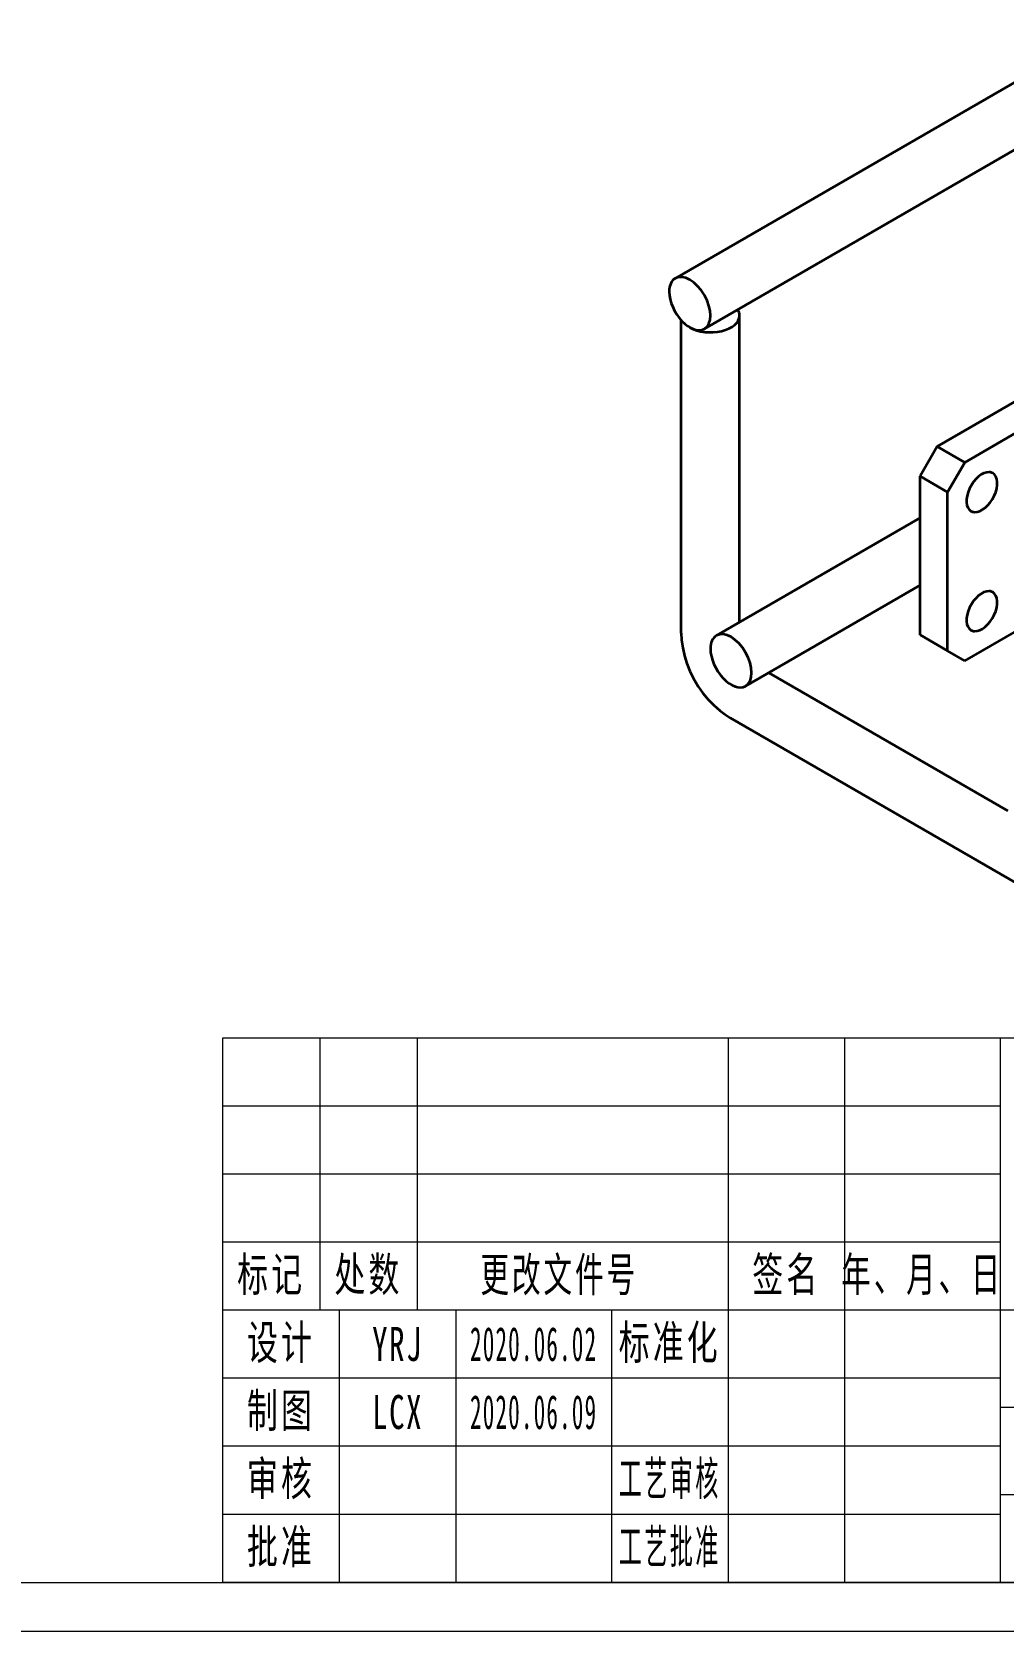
# Model space of a CAD drawing. Header units: millimetres. Extents: x -15766 to 80009, y -9701 to 15159.
# Drawn here: x 3533.8 to 3733.6, y 13253.7 to 13582.7 of the extents above; entities that cross this region are included whole.
import ezdxf

# ---------------------------------------------------------------- set-up
doc = ezdxf.new("R2010")
doc.units = ezdxf.units.MM
for name, color, linetype, lineweight in [('AM_VIS', 7, 'Continuous', 18), ('CDRAFT0', 7, 'Continuous', 18), ('title_frame', 7, 'Continuous', 18), ('尺寸线层', 3, 'Continuous', 18), ('粗实线层_1', 7, 'Continuous', 15), ('细实线层', 7, 'Continuous', 18)]:
    doc.layers.add(name, color=color, linetype=linetype, lineweight=lineweight)
doc.styles.add('UserTxtStyle1', font='', dxfattribs={"width": 0.618357})
doc.styles.add('UserTxtStyle2', font='', dxfattribs={"width": 0.634692})
doc.styles.add('标准', font='', dxfattribs={"width": 0.667})
doc.styles.get('UserTxtStyle1').set_extended_font_data('宋体')
doc.styles.get('UserTxtStyle2').set_extended_font_data('宋体')
doc.styles.get('标准').set_extended_font_data('宋体')

# ---------------------------------------------------------------- blocks, each defined once
blk = doc.blocks.new('*X611')
at = {"layer": 'CDRAFT0'}
blk.add_line((0, 0), (420, 0), dxfattribs=at)
at = {"layer": '粗实线层_1'}
blk.add_line((25, 5), (415, 5), dxfattribs=at)

msp = doc.modelspace()

# ---------------------------------------------------------------- linework, layer by layer
at = {"layer": 'AM_VIS', "lineweight": 35}
for p, q in [((3823.11612, 13622.65501), (3666.13858, 13532.02385)), ((3829.11612, 13612.26268), (3672.13858, 13521.63158)), ((3679.38125, 13461.28587), (3679.38125, 13524.37822)), ((3667.38125, 13459.05852), (3667.38125, 13523.38341)), ((3744.79873, 13511.72252), (3720.0502, 13497.43382)), ((3750.45596, 13508.45653), (3725.70694, 13494.16783)), ((3720.0502, 13497.43382), (3716.51455, 13491.31011)), ((3720.0502, 13497.43382), (3725.70694, 13494.16783)), ((3716.51455, 13458.65025), (3716.51455, 13491.31011)), ((3716.51455, 13491.31011), (3722.17178, 13488.04411)), ((3725.70694, 13494.16783), (3722.17178, 13488.04411)), ((3722.17178, 13455.38426), (3722.17178, 13488.04411)), ((3716.51504, 13482.72496), (3674.62393, 13458.53917)), ((3716.51504, 13468.86858), (3680.62393, 13448.1469)), ((3725.70694, 13453.343), (3745.16299, 13464.57585)), ((3716.51455, 13458.65025), (3722.17178, 13455.38426)), ((3725.70694, 13453.343), (3722.17178, 13455.38426)), ((3685.38125, 13450.89354), (3734.57364, 13422.49236)), ((3677.45205, 13441.61491), (3741.0917, 13404.87254))]:
    msp.add_line(p, q, dxfattribs=at)
msp.add_lwpolyline([(3667.38125, 13459.05852), (3667.44619, 13457.62047), (3667.66836, 13455.99364), (3668.0375, 13454.37328), (3668.53946, 13452.78209), (3669.16494, 13451.22759), (3669.90518, 13449.7191), (3670.88369, 13448.06462), (3671.84756, 13446.69023), (3672.90811, 13445.39555), (3674.06143, 13444.19255), (3675.30655, 13443.09361), (3676.42813, 13442.25951), (3677.45205, 13441.61491)], dxfattribs=at)
for centre in [(3730.70059, 13490.5435), (3730.70059, 13466.04863)]:
    msp.add_arc(centre, 1.60682, 60.46287, 87.595714, dxfattribs=at)
for centre, major_axis, start_param, end_param in [((3669.13858, 13526.82774), (-3, 5.19617), 0, 0.785398163), ((3669.13858, 13526.82774), (-3, 5.19617), 3.141592654, 6.283185307), ((3669.13858, 13526.82774), (-3, 5.19617), 0.785398163, 3.141592654), ((3673.38125, 13524.37822), (6, 0), 3.926990817, 6.283185307), ((3673.38125, 13524.37822), (6, 0), 0, 0.358319688), ((3729.24258, 13488.04411), (2.25, 3.89709), 0.285398164, 3.141563567), ((3729.24258, 13488.04411), (-2.25, -3.89709), 0.285398163, 3.141563567), ((3729.24258, 13488.04411), (2.25, 3.89709), 3.141563567, 3.426990817), ((3729.24258, 13463.54924), (2.25, 3.89709), 0.285398164, 3.141563567), ((3729.24258, 13463.54924), (-2.25, -3.89709), 0.285398163, 3.141563567), ((3677.62393, 13453.343), (-3, 5.19617), 0, 0.785398163), ((3677.62393, 13453.343), (-3, 5.19617), 3.141592654, 6.283185307), ((3729.24258, 13463.54924), (2.25, 3.89709), 3.141563567, 3.426990817), ((3677.62393, 13453.343), (-3, 5.19617), 0.785398163, 3.141592654)]:
    msp.add_ellipse(centre, major_axis=major_axis, ratio=0.57735, start_param=start_param, end_param=end_param, dxfattribs=at)
at = {"layer": '粗实线层_1'}
for p, q in [((3933.00016, 13375.73384), (3573.00016, 13375.73384)), ((3573.00016, 13375.73384), (3573.00016, 13263.73384)), ((3733.00016, 13375.73384), (3733.00016, 13263.73384)), ((3833.00016, 13319.73384), (3573.00016, 13319.73384)), ((3653.00016, 13319.73384), (3653.00016, 13263.73384)), ((3733.00016, 13305.73384), (3573.00016, 13305.73384)), ((3733.00016, 13291.73384), (3573.00016, 13291.73384)), ((3833.00016, 13281.73384), (3733.00016, 13281.73384)), ((3733.00016, 13277.73384), (3573.00016, 13277.73384)), ((3933.00016, 13263.73384), (3573.00016, 13263.73384))]:
    msp.add_line(p, q, dxfattribs=at)
at = {"layer": '细实线层'}
for p, q in [((3593.00016, 13375.73384), (3593.00016, 13319.73384)), ((3613.00016, 13375.73384), (3613.00016, 13319.73384)), ((3677.00016, 13375.73384), (3677.00016, 13263.73384)), ((3701.00016, 13375.73384), (3701.00016, 13263.73384)), ((3733.00016, 13361.73384), (3573.00016, 13361.73384)), ((3733.00016, 13347.73384), (3573.00016, 13347.73384)), ((3733.00016, 13333.73384), (3573.00016, 13333.73384)), ((3597.00016, 13319.73384), (3597.00016, 13263.73384)), ((3621.00016, 13319.73384), (3621.00016, 13263.73384)), ((3833.00016, 13299.73384), (3733.00016, 13299.73384))]:
    msp.add_line(p, q, dxfattribs=at)

# ---------------------------------------------------------------- block references
at = {"layer": 'title_frame', "xscale": 2, "yscale": 2, "zscale": 2}
msp.add_blockref('*X611', (3103.00016, 13253.73384), dxfattribs=at)

# ---------------------------------------------------------------- texts
at = {"layer": '尺寸线层', "char_height": 7, "attachment_point": 5, "line_spacing_factor": 1.15057}
for s, insert, width, style in [('\\T1.1;标记', (3583.00016, 13326.73384), 36, '标准'), ('\\T1.1;处数', (3603.00016, 13326.73384), 36, '标准'), ('\\T1.1;更改文件号', (3642.267, 13326.68586), 60, 'UserTxtStyle1'), ('\\T1.1;签名', (3689.00016, 13326.73384), 44, '标准'), ('\\T1.1;年、月、日', (3717.00016, 13326.73384), 60, 'UserTxtStyle2'), ('\\T1.1;设计', (3585.00016, 13312.73384), 44, '标准'), ('\\T1.1;标准化', (3665.00016, 13312.73384), 44, '标准'), ('{\\T1.1;YRJ}', (3609.00016, 13312.73384), 44, '标准'), ('{\\W0.5;\\T1.1;2020.06.02}', (3637.00016, 13312.73384), 32, '标准'), ('\\T1.1;制图', (3585.00016, 13298.73384), 44, '标准'), ('{\\T1.1;LCX}', (3609.00016, 13298.73384), 44, '标准'), ('{\\W0.5;\\T1.1;2020.06.09}', (3637.00016, 13298.73384), 32, '标准'), ('\\T1.1;审核', (3585.00016, 13284.73384), 44, '标准'), ('{\\W0.5;\\T1.1;工艺审核}', (3665.00016, 13284.73384), 44, '标准'), ('{\\T1.1;批准}', (3585.00016, 13270.73384), 44, '标准'), ('{\\W0.5;\\T1.1;工艺批准}', (3665.00016, 13270.73384), 44, '标准')]:
    msp.add_mtext(s, dxfattribs=dict(at, insert=insert, width=width, style=style))

doc.saveas('drawing.dxf')
